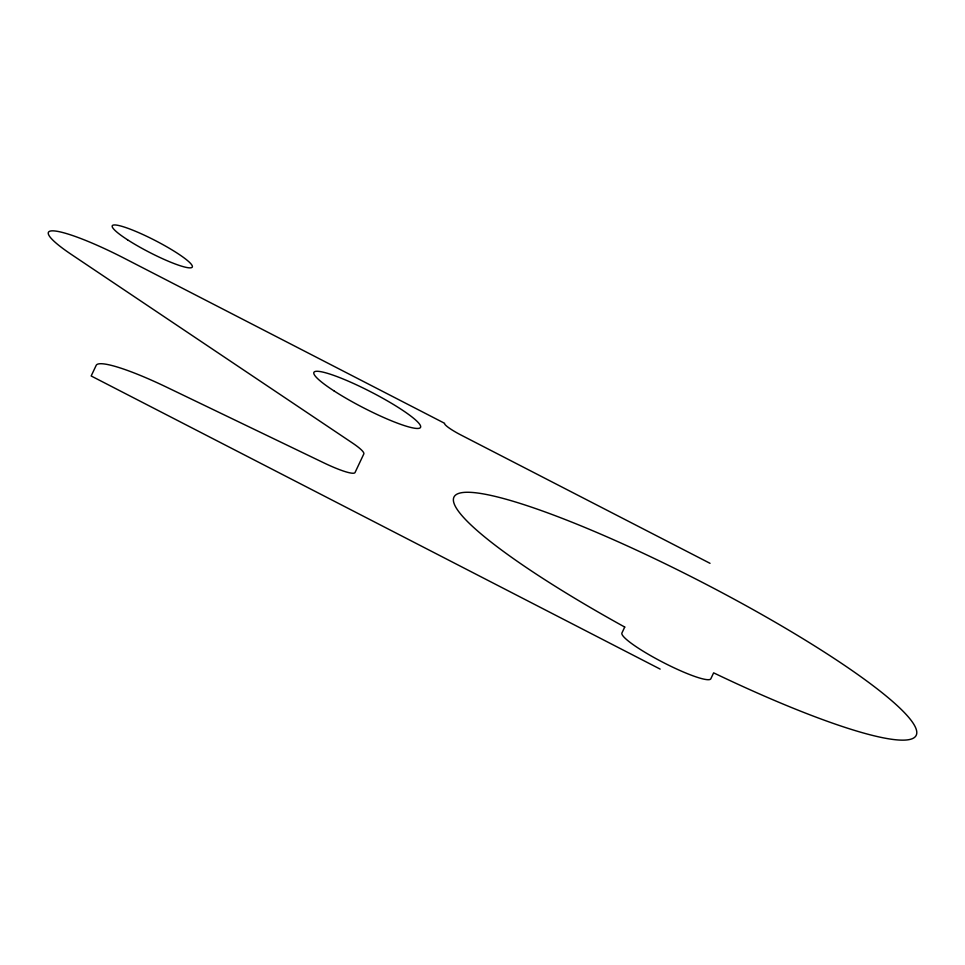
<?xml version="1.0" encoding="UTF-8"?>
<svg xmlns="http://www.w3.org/2000/svg" width="965" height="965" viewBox="0 0 965 965"><rect width="100%" height="100%" fill="white"/><g stroke="black" fill="none" stroke-linecap="round" stroke-linejoin="round"><path stroke-width="1.45" d="M710.023 563.319L461.101 435.082A20 2.919 27.3 0 1 444.563 423.273L124.521 258.403A80.011 11.689 27.3 0 0 54.028 230.9A80.011 11.689 27.3 0 0 71.374 254.458L352.309 442.911A39.999 5.838 27.3 0 1 363.793 453.972L355.06 472.488A39.999 5.838 27.3 0 1 323.528 462.705L167.114 387.411A90.01 13.148 27.3 0 0 96.162 365.397L91.168 375.976L660.144 669.095M624.729 627.045L621.93 632.98A49.999 7.31 27.3 0 0 663.257 662.485A49.999 7.31 27.3 0 0 710.831 678.769L713.63 672.846A260.019 37.985 27.3 0 0 886.389 696.211A260.019 37.985 27.3 0 0 501.764 498.061A260.019 37.985 27.3 0 0 624.729 627.045M334.216 391.03A59.999 8.769 27.3 0 0 420.149 427.833A59.999 8.769 27.3 0 0 347.267 380.717A59.999 8.769 27.3 0 0 334.216 391.03M127.525 239.778A45.005 6.574 27.3 0 0 191.987 267.389A45.005 6.574 27.3 0 0 137.32 232.046A45.005 6.574 27.3 0 0 127.525 239.778"/></g></svg>
